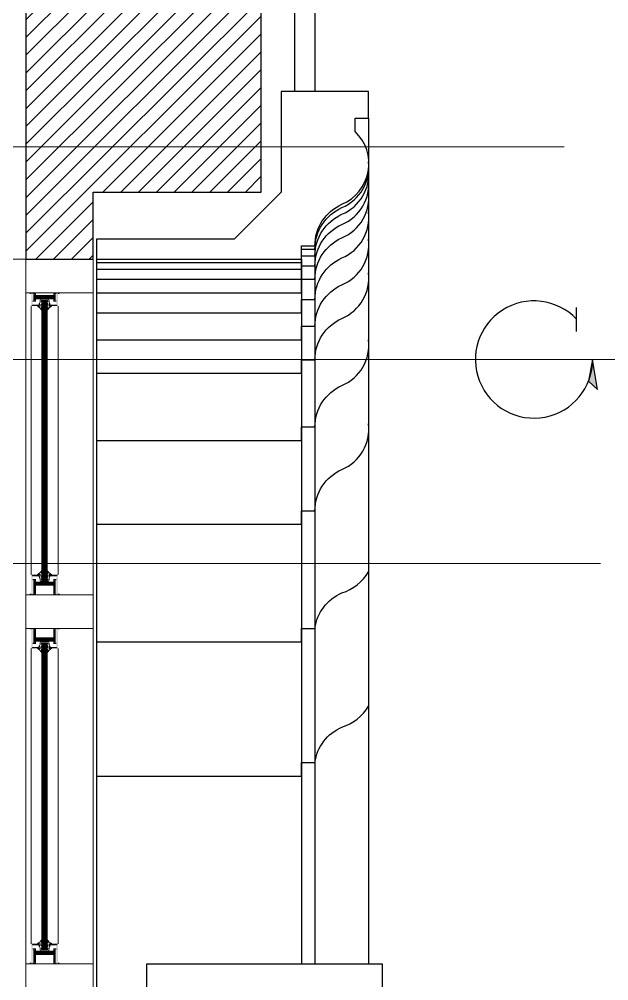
# Model space of a CAD drawing. Header units: millimetres. Extents: x -10942 to 92711, y -16583 to 30009.
# Drawn here: x 66887 to 67764, y 21237 to 22670 of the extents above; entities that cross this region are included whole.
import ezdxf

# ---------------------------------------------------------------- set-up
doc = ezdxf.new("R2010")
doc.units = ezdxf.units.MM
doc.header["$LTSCALE"] = 1000
doc.header["$MEASUREMENT"] = 0
doc.linetypes.add('DASHED', pattern=[0.75, 0.5, -0.25])
doc.linetypes.add('HIDDEN', pattern=[0.375, 0.25, -0.125])
for name, color, linetype, lineweight in [('A-FLOR-SLAB', 7, 'Continuous', 40), ('A-GLAZ', 134, 'Continuous', 18), ('A-RNDR-ALUM', 1, 'Continuous', 9), ('A-RNDR-PLST', 1, 'Continuous', 9), ('A-RNDR-PT36', 253, 'Continuous', 20), ('ID-NOTES', 3, 'Continuous', 0)]:
    doc.layers.add(name, color=color, linetype=linetype, lineweight=lineweight)
for name, color, linetype in [('A-Hidden', 8, 'HIDDEN'), ('Layer1', 1, 'Continuous'), ('Layer3', 3, 'Continuous'), ('Layer7', 8, 'Continuous')]:
    doc.layers.add(name, color=color, linetype=linetype)
doc.styles.add('ZZ-Dim All', font='romans.shx', dxfattribs={"width": 0.8})
doc.dimstyles.new('DIM 0200', dxfattribs={"dimscale": 200, "dimtxt": 1, "dimasz": 0.8, "dimexe": 0.5, "dimexo": 1, "dimgap": 0.4, "dimtad": 1, "dimdec": 0, "dimrnd": 10, "dimdsep": 46, "dimtxsty": 'ZZ-Dim All', "dimblk1": 'ARCHTICK', "dimblk2": 'ARCHTICK', "dimsah": 1, "dimcen": 1, "dimdle": 0.5, "dimclrd": 256, "dimclre": 256, "dimclrt": 256, "dimadec": 0, "dimazin": 2, "dimtfac": 1, "dimtdec": 0, "dimtix": 1, "dimtmove": 2, "dimatfit": 2, "dimfxl": 1, "dimfxlon": 1, "dimtolj": 1, "dimtzin": 0, "dimlwd": -1, "dimlwe": -1, "dimarcsym": 0})

# ---------------------------------------------------------------- blocks, each defined once
blk = doc.blocks.new('GLAZ-5')
at = {"layer": 'A-GLAZ'}
for p, q in [((-26.3, 3388.5, 0), (-26.3, 2968.5, 0)), ((-24.9, 3388.5, 0), (-24.9, 2968.5, 0)), ((-23.6, 3388.5, 0), (-23.6, 2968.5, 0)), ((-22.3, 3388.5, 0), (-22.3, 2968.5, 0)), ((-20.9, 3388.5, 0), (-20.9, 2968.5, 0)), ((-19.6, 3388.5, 0), (-19.6, 2968.5, 0)), ((-18.3, 3388.5, 0), (-18.3, 2968.5, 0)), ((-26.3, 2421.5, 0), (-26.3, 2878.5, 0)), ((-24.9, 2421.5, 0), (-24.9, 2878.5, 0)), ((-23.6, 2421.5, 0), (-23.6, 2878.5, 0)), ((-22.3, 2421.5, 0), (-22.3, 2878.5, 0)), ((-20.9, 2421.5, 0), (-20.9, 2878.5, 0)), ((-19.6, 2421.5, 0), (-19.6, 2878.5, 0)), ((-18.3, 2421.5, 0), (-18.3, 2878.5, 0))]:
    blk.add_line(p, q, dxfattribs=at)
at = {"layer": 'A-RNDR-ALUM'}
for p, q in [((-50, 2950, 0), (-50, 3400, 0)), ((-38.2, 3397.4, 0), (-37.5, 3397.4, 0)), ((-38.2, 3389.4, 0), (-38.2, 3397.4, 0)), ((-38.2, 3397.4, 0), (-37.5, 3397.4, 0)), ((-38.2, 3389.4, 0), (-38.2, 3397.4, 0)), ((-37.5, 3389.4, 0), (-37.5, 3397.4, 0)), ((-37.5, 3389.4, 0), (-37.5, 3397.4, 0)), ((-37.5, 3395.7, 0), (-7.1, 3395.7, 0)), ((-37.5, 3395.7, 0), (-7.1, 3395.7, 0)), ((-36, 3397.4, 0), (-35.3, 3397.4, 0)), ((-36, 3397.4, 0), (-35.3, 3397.4, 0)), ((-6.4, 3397.4, 0), (-7.1, 3397.4, 0)), ((-7.1, 3389.4, 0), (-7.1, 3397.4, 0)), ((-6.4, 3397.4, 0), (-7.1, 3397.4, 0)), ((-7.1, 3389.4, 0), (-7.1, 3397.4, 0)), ((-6.4, 3389.4, 0), (-6.4, 3397.4, 0)), ((-6.4, 3389.4, 0), (-6.4, 3397.4, 0)), ((50, 2950, 0), (50, 3400, 0)), ((-38.2, 3389.4, 0), (-37.5, 3389.4, 0)), ((-38.2, 3389.4, 0), (-37.5, 3389.4, 0)), ((-37.5, 3394.5, 0), (-7.1, 3394.5, 0)), ((-37.5, 3394.5, 0), (-7.1, 3394.5, 0)), ((-37.5, 3393.4, 0), (-7.1, 3393.4, 0)), ((-37.5, 3393.4, 0), (-7.1, 3393.4, 0)), ((-37.5, 3392.2, 0), (-7.1, 3392.2, 0)), ((-37.5, 3392.2, 0), (-7.1, 3392.2, 0)), ((-37.5, 3391, 0), (-7.1, 3391, 0)), ((-37.5, 3391, 0), (-7.1, 3391, 0)), ((-36, 3389.4, 0), (-35.3, 3389.4, 0)), ((-36, 3389.4, 0), (-35.3, 3389.4, 0)), ((-6.4, 3389.4, 0), (-7.1, 3389.4, 0)), ((-6.4, 3389.4, 0), (-7.1, 3389.4, 0)), ((-38.2, 2970.6, 0), (-37.5, 2970.6, 0)), ((-38.2, 2970.6, 0), (-38.2, 2952.6, 0)), ((-38.2, 2970.6, 0), (-37.5, 2970.6, 0)), ((-38.2, 2970.6, 0), (-38.2, 2952.6, 0)), ((-37.5, 2970.6, 0), (-37.5, 2952.6, 0)), ((-37.5, 2970.6, 0), (-37.5, 2952.6, 0)), ((-37.5, 2968.9, 0), (-7.1, 2968.9, 0)), ((-37.5, 2968.9, 0), (-7.1, 2968.9, 0)), ((-37.5, 2967.8, 0), (-7.1, 2967.8, 0)), ((-37.5, 2967.8, 0), (-7.1, 2967.8, 0)), ((-37.5, 2966.6, 0), (-7.1, 2966.6, 0)), ((-37.5, 2966.6, 0), (-7.1, 2966.6, 0)), ((-37.5, 2965.4, 0), (-7.1, 2965.4, 0)), ((-37.5, 2965.4, 0), (-7.1, 2965.4, 0)), ((-36, 2970.6, 0), (-35.3, 2970.6, 0)), ((-36, 2970.6, 0), (-35.3, 2970.6, 0)), ((-6.4, 2970.6, 0), (-7.1, 2970.6, 0)), ((-7.1, 2970.6, 0), (-7.1, 2952.6, 0)), ((-6.4, 2970.6, 0), (-7.1, 2970.6, 0)), ((-7.1, 2970.6, 0), (-7.1, 2952.6, 0)), ((-6.4, 2970.6, 0), (-6.4, 2952.6, 0)), ((-6.4, 2970.6, 0), (-6.4, 2952.6, 0)), ((-38.2, 2952.6, 0), (-37.5, 2952.6, 0)), ((-38.2, 2952.6, 0), (-37.5, 2952.6, 0)), ((-37.5, 2964.3, 0), (-7.1, 2964.3, 0)), ((-37.5, 2964.3, 0), (-7.1, 2964.3, 0)), ((-36, 2952.6, 0), (-35.3, 2952.6, 0)), ((-36, 2952.6, 0), (-35.3, 2952.6, 0)), ((-6.4, 2952.6, 0), (-7.1, 2952.6, 0)), ((-6.4, 2952.6, 0), (-7.1, 2952.6, 0)), ((-50, 2900, 0), (-50, 2400, 0)), ((-38.2, 2897.6, 0), (-37.5, 2897.6, 0)), ((-38.2, 2879.4, 0), (-38.2, 2897.6, 0)), ((-38.2, 2897.6, 0), (-37.5, 2897.6, 0)), ((-38.2, 2879.4, 0), (-38.2, 2897.6, 0)), ((-37.5, 2879.4, 0), (-37.5, 2897.6, 0)), ((-37.5, 2879.4, 0), (-37.5, 2897.6, 0)), ((-36, 2897.6, 0), (-35.3, 2897.6, 0)), ((-36, 2897.6, 0), (-35.3, 2897.6, 0)), ((-6.4, 2897.6, 0), (-7.1, 2897.6, 0)), ((-7.1, 2879.4, 0), (-7.1, 2897.6, 0)), ((-6.4, 2897.6, 0), (-7.1, 2897.6, 0)), ((-7.1, 2879.4, 0), (-7.1, 2897.6, 0)), ((-6.4, 2879.4, 0), (-6.4, 2897.6, 0)), ((-6.4, 2879.4, 0), (-6.4, 2897.6, 0)), ((50, 2900, 0), (50, 2400, 0)), ((-38.2, 2879.4, 0), (-37.5, 2879.4, 0)), ((-38.2, 2879.4, 0), (-37.5, 2879.4, 0)), ((-37.5, 2885.7, 0), (-7.1, 2885.7, 0)), ((-37.5, 2885.7, 0), (-7.1, 2885.7, 0)), ((-37.5, 2884.6, 0), (-7.1, 2884.6, 0)), ((-37.5, 2884.6, 0), (-7.1, 2884.6, 0)), ((-37.5, 2883.4, 0), (-7.1, 2883.4, 0)), ((-37.5, 2883.4, 0), (-7.1, 2883.4, 0)), ((-37.5, 2882.2, 0), (-7.1, 2882.2, 0)), ((-37.5, 2882.2, 0), (-7.1, 2882.2, 0)), ((-37.5, 2881.1, 0), (-7.1, 2881.1, 0)), ((-37.5, 2881.1, 0), (-7.1, 2881.1, 0)), ((-36, 2879.4, 0), (-35.3, 2879.4, 0)), ((-36, 2879.4, 0), (-35.3, 2879.4, 0)), ((-6.4, 2879.4, 0), (-7.1, 2879.4, 0)), ((-6.4, 2879.4, 0), (-7.1, 2879.4, 0)), ((-38.2, 2420.6, 0), (-37.5, 2420.6, 0)), ((-38.2, 2420.6, 0), (-38.2, 2402.6, 0)), ((-38.2, 2420.6, 0), (-37.5, 2420.6, 0)), ((-38.2, 2420.6, 0), (-38.2, 2402.6, 0)), ((-37.5, 2420.6, 0), (-37.5, 2402.6, 0)), ((-37.5, 2420.6, 0), (-37.5, 2402.6, 0)), ((-37.5, 2418.9, 0), (-7.1, 2418.9, 0)), ((-37.5, 2418.9, 0), (-7.1, 2418.9, 0)), ((-37.5, 2417.8, 0), (-7.1, 2417.8, 0)), ((-37.5, 2417.8, 0), (-7.1, 2417.8, 0)), ((-37.5, 2416.6, 0), (-7.1, 2416.6, 0)), ((-37.5, 2416.6, 0), (-7.1, 2416.6, 0)), ((-37.5, 2415.4, 0), (-7.1, 2415.4, 0)), ((-37.5, 2415.4, 0), (-7.1, 2415.4, 0)), ((-37.5, 2414.3, 0), (-7.1, 2414.3, 0)), ((-37.5, 2414.3, 0), (-7.1, 2414.3, 0)), ((-36, 2420.6, 0), (-35.3, 2420.6, 0)), ((-36, 2420.6, 0), (-35.3, 2420.6, 0)), ((-6.4, 2420.6, 0), (-7.1, 2420.6, 0)), ((-7.1, 2420.6, 0), (-7.1, 2402.6, 0)), ((-6.4, 2420.6, 0), (-7.1, 2420.6, 0)), ((-7.1, 2420.6, 0), (-7.1, 2402.6, 0)), ((-6.4, 2420.6, 0), (-6.4, 2402.6, 0)), ((-6.4, 2420.6, 0), (-6.4, 2402.6, 0)), ((-38.2, 2402.6, 0), (-37.5, 2402.6, 0)), ((-38.2, 2402.6, 0), (-37.5, 2402.6, 0)), ((-36, 2402.6, 0), (-35.3, 2402.6, 0)), ((-36, 2402.6, 0), (-35.3, 2402.6, 0)), ((-6.4, 2402.6, 0), (-7.1, 2402.6, 0)), ((-6.4, 2402.6, 0), (-7.1, 2402.6, 0))]:
    blk.add_line(p, q, dxfattribs=at)
for points in [[(-50, 3400), (50, 3400), (50, 3450), (-50, 3450)], [(-50, 2950), (50, 2950), (50, 2900), (-50, 2900)], [(-50, 2350), (50, 2350), (50, 2400), (-50, 2400)]]:
    blk.add_lwpolyline(points, close=True, dxfattribs=at)
at = {"layer": 'A-RNDR-ALUM', "const_width": 0.928, "elevation": 0}
for points in [[(-43.7, 3398.6, -0.414214), (-44.2, 3399.1)], [(-43.7, 3398.6, -0.414214), (-44.2, 3399.1)], [(-0.7, 3398.6, 0.414214), (-0.2, 3399.1)], [(-0.7, 3398.6, 0.414214), (-0.2, 3399.1)], [(-43.7, 2951.4, 0.414214), (-44.2, 2950.9)], [(-43.7, 2951.4, 0.414214), (-44.2, 2950.9)], [(-0.7, 2951.4, -0.414214), (-0.2, 2950.9)], [(-0.7, 2951.4, -0.414214), (-0.2, 2950.9)], [(-43.7, 2898.9, -0.414214), (-44.2, 2899.3)], [(-43.7, 2898.9, -0.414214), (-44.2, 2899.3)], [(-0.7, 2898.8, 0.414214), (-0.2, 2899.3)], [(-0.7, 2898.8, 0.414214), (-0.2, 2899.3)], [(-43.7, 2401.4, 0.414214), (-44.2, 2400.9)], [(-43.7, 2401.4, 0.414214), (-44.2, 2400.9)], [(-0.7, 2401.4, -0.414214), (-0.2, 2401)], [(-0.7, 2401.4, -0.414214), (-0.2, 2401)]]:
    blk.add_lwpolyline(points, format="xyb", dxfattribs=at)
at = {"layer": 'A-RNDR-ALUM', "elevation": 0}
for points in [[(-14, 3382.4), (-15.6, 3382.4), (-15.6, 3379.5, -0.015553), (-14.8, 3380), (-11.6, 3380, 0.104304), (-18.3, 3373.9), (-18.3, 3376.5, -0.016036), (-17.6, 3377.2), (-17.6, 3378.5), (-18.3, 3379.1), (-18.3, 3382), (-17.6, 3381.3), (-17.6, 3383.7), (-18.3, 3384.3), (-18.3, 3387.2), (-17.6, 3386.5), (-17.6, 3387.8, 0.414214), (-18.3, 3388.5), (-26.3, 3388.5, 0.414214), (-26.9, 3387.8), (-26.9, 3386.5), (-26.3, 3387.2), (-26.3, 3384.3), (-26.9, 3383.7), (-26.9, 3381.3), (-26.3, 3382), (-26.3, 3379.1), (-26.9, 3378.5), (-26.9, 3377.2, -0.016036), (-26.3, 3376.5), (-26.3, 3373.9, 0.104304), (-33, 3380), (-29.8, 3380, -0.015553), (-28.9, 3379.5), (-28.9, 3382.4), (-30.6, 3382.4, 0.021646), (-28.9, 3385.9), (-28.9, 3387.8, -0.414214), (-26.3, 3390.5), (-18.3, 3390.5, -0.414214), (-15.6, 3387.8), (-15.6, 3385.9, 0.021646)], [(-14, 2977.6), (-15.6, 2977.6), (-15.6, 2980.5, 0.015553), (-14.8, 2980), (-11.6, 2980, -0.104304), (-18.3, 2986.1), (-18.3, 2983.5, 0.016036), (-17.6, 2982.8), (-17.6, 2981.5), (-18.3, 2980.9), (-18.3, 2978), (-17.6, 2978.7), (-17.6, 2976.3), (-18.3, 2975.7), (-18.3, 2972.8), (-17.6, 2973.5), (-17.6, 2972.2, -0.414214), (-18.3, 2971.5), (-26.3, 2971.5, -0.414214), (-26.9, 2972.2), (-26.9, 2973.5), (-26.3, 2972.8), (-26.3, 2975.7), (-26.9, 2976.3), (-26.9, 2978.7), (-26.3, 2978), (-26.3, 2980.9), (-26.9, 2981.5), (-26.9, 2982.8, 0.016036), (-26.3, 2983.5), (-26.3, 2986.1, -0.104304), (-33, 2980), (-29.8, 2980, 0.015553), (-28.9, 2980.5), (-28.9, 2977.6), (-30.6, 2977.6, -0.021646), (-28.9, 2974.1), (-28.9, 2972.2, 0.414214), (-26.3, 2969.5), (-18.3, 2969.5, 0.414214), (-15.6, 2972.2), (-15.6, 2974.1, -0.021646)], [(-14, 2872.4), (-15.6, 2872.4), (-15.6, 2869.5, -0.015553), (-14.8, 2870), (-11.6, 2870, 0.104304), (-18.3, 2863.9), (-18.3, 2866.5, -0.016036), (-17.6, 2867.2), (-17.6, 2868.5), (-18.3, 2869.1), (-18.3, 2872), (-17.6, 2871.3), (-17.6, 2873.7), (-18.3, 2874.3), (-18.3, 2877.2), (-17.6, 2876.5), (-17.6, 2877.8, 0.414214), (-18.3, 2878.5), (-26.3, 2878.5, 0.414214), (-26.9, 2877.8), (-26.9, 2876.5), (-26.3, 2877.2), (-26.3, 2874.3), (-26.9, 2873.7), (-26.9, 2871.3), (-26.3, 2872), (-26.3, 2869.1), (-26.9, 2868.5), (-26.9, 2867.2, -0.016036), (-26.3, 2866.5), (-26.3, 2863.9, 0.104304), (-33, 2870), (-29.8, 2870, -0.015553), (-28.9, 2869.5), (-28.9, 2872.4), (-30.6, 2872.4, 0.021646), (-28.9, 2875.9), (-28.9, 2877.8, -0.414214), (-26.3, 2880.5), (-18.3, 2880.5, -0.414214), (-15.6, 2877.8), (-15.6, 2875.9, 0.021646)], [(-14, 2427.6), (-15.6, 2427.6), (-15.6, 2430.5, 0.015553), (-14.8, 2430), (-11.6, 2430, -0.104304), (-18.3, 2436.1), (-18.3, 2433.5, 0.016036), (-17.6, 2432.8), (-17.6, 2431.5), (-18.3, 2430.9), (-18.3, 2428), (-17.6, 2428.7), (-17.6, 2426.3), (-18.3, 2425.7), (-18.3, 2422.8), (-17.6, 2423.5), (-17.6, 2422.2, -0.414214), (-18.3, 2421.5), (-26.3, 2421.5, -0.414214), (-26.9, 2422.2), (-26.9, 2423.5), (-26.3, 2422.8), (-26.3, 2425.7), (-26.9, 2426.3), (-26.9, 2428.7), (-26.3, 2428), (-26.3, 2430.9), (-26.9, 2431.5), (-26.9, 2432.8, 0.016036), (-26.3, 2433.5), (-26.3, 2436.1, -0.104304), (-33, 2430), (-29.8, 2430, 0.015553), (-28.9, 2430.5), (-28.9, 2427.6), (-30.6, 2427.6, -0.021646), (-28.9, 2424.1), (-28.9, 2422.2, 0.414214), (-26.3, 2419.5), (-18.3, 2419.5, 0.414214), (-15.6, 2422.2), (-15.6, 2424.1, -0.021646)]]:
    blk.add_lwpolyline(points, format="xyb", close=True, dxfattribs=at)
at = {"layer": 'A-RNDR-ALUM'}
for points in [[(-44.6, 3400, 0), (-44.6, 3399.1, 0), (-42.2, 3400, 0), (-43.7, 3399.1, 0)], [(-44.6, 3400, 0), (-44.6, 3399.1, 0), (-42.2, 3400, 0), (-43.7, 3399.1, 0)], [(-42.2, 3400, 0), (-43.7, 3399.1, 0), (-42.2, 3398.2, 0), (-43.7, 3398.2, 0)], [(-42.2, 3400, 0), (-43.7, 3399.1, 0), (-42.2, 3398.2, 0), (-43.7, 3398.2, 0)], [(-36.9, 3398.2, 0), (-35, 3400, 0), (-39.8, 3398.2, 0), (-39.8, 3400, 0)], [(-36.9, 3398.2, 0), (-35, 3400, 0), (-39.8, 3398.2, 0), (-39.8, 3400, 0)], [(-36.9, 3396, 0), (-35, 3396, 0), (-36.9, 3398.2, 0), (-35, 3400, 0)], [(-36.9, 3396, 0), (-35, 3396, 0), (-36.9, 3398.2, 0), (-35, 3400, 0)], [(-7.5, 3398.2, 0), (-9.4, 3400, 0), (-4.6, 3398.2, 0), (-4.6, 3400, 0)], [(-7.5, 3396, 0), (-9.4, 3396, 0), (-7.5, 3398.2, 0), (-9.4, 3400, 0)], [(-7.5, 3396, 0), (-9.4, 3396, 0), (-7.5, 3398.2, 0), (-9.4, 3400, 0)], [(-7.5, 3398.2, 0), (-9.4, 3400, 0), (-4.6, 3398.2, 0), (-4.6, 3400, 0)], [(-2.2, 3400, 0), (-0.7, 3399.1, 0), (-2.2, 3398.2, 0), (-0.7, 3398.2, 0)], [(0.2, 3400, 0), (0.2, 3399.1, 0), (-2.2, 3400, 0), (-0.7, 3399.1, 0)], [(-2.2, 3400, 0), (-0.7, 3399.1, 0), (-2.2, 3398.2, 0), (-0.7, 3398.2, 0)], [(0.2, 3400, 0), (0.2, 3399.1, 0), (-2.2, 3400, 0), (-0.7, 3399.1, 0)], [(-40.6, 3382.4, 0), (-40.6, 3381.2, 0), (-29.9, 3382.4, 0), (-29.9, 3381.2, 0)], [(-40.6, 3382.4, 0), (-40.6, 3381.2, 0), (-29.9, 3382.4, 0), (-29.9, 3381.2, 0)], [(-40.6, 3381.2, 0), (-40.6, 3380, 0), (-29.9, 3381.2, 0), (-29.9, 3380, 0)], [(-40.6, 3381.2, 0), (-40.6, 3380, 0), (-29.9, 3381.2, 0), (-29.9, 3380, 0)], [(-39.8, 3386.7, 0), (-39.8, 3388.5, 0), (-35, 3386.7, 0), (-36.9, 3388.5, 0)], [(-39.8, 3386.7, 0), (-39.8, 3388.5, 0), (-35, 3386.7, 0), (-36.9, 3388.5, 0)], [(-36.9, 3390.7, 0), (-35, 3390.7, 0), (-36.9, 3388.5, 0), (-35, 3386.7, 0)], [(-36.9, 3390.7, 0), (-35, 3390.7, 0), (-36.9, 3388.5, 0), (-35, 3386.7, 0)], [(-4.3, 3382.4, 0), (-4.3, 3381.2, 0), (-15.1, 3382.4, 0), (-15.1, 3381.2, 0)], [(-4.3, 3382.4, 0), (-4.3, 3381.2, 0), (-15.1, 3382.4, 0), (-15.1, 3381.2, 0)], [(-4.3, 3381.2, 0), (-4.3, 3380, 0), (-15.1, 3381.2, 0), (-15.1, 3380, 0)], [(-4.3, 3381.2, 0), (-4.3, 3380, 0), (-15.1, 3381.2, 0), (-15.1, 3380, 0)], [(-7.5, 3390.7, 0), (-9.4, 3390.7, 0), (-7.5, 3388.5, 0), (-9.4, 3386.7, 0)], [(-7.5, 3390.7, 0), (-9.4, 3390.7, 0), (-7.5, 3388.5, 0), (-9.4, 3386.7, 0)], [(-4.6, 3386.7, 0), (-4.6, 3388.5, 0), (-9.4, 3386.7, 0), (-7.5, 3388.5, 0)], [(-4.6, 3386.7, 0), (-4.6, 3388.5, 0), (-9.4, 3386.7, 0), (-7.5, 3388.5, 0)], [(-40.6, 2978.8, 0), (-40.6, 2980, 0), (-29.9, 2978.8, 0), (-29.9, 2980, 0)], [(-40.6, 2978.8, 0), (-40.6, 2980, 0), (-29.9, 2978.8, 0), (-29.9, 2980, 0)], [(-4.3, 2978.8, 0), (-4.3, 2980, 0), (-15.1, 2978.8, 0), (-15.1, 2980, 0)], [(-4.3, 2978.8, 0), (-4.3, 2980, 0), (-15.1, 2978.8, 0), (-15.1, 2980, 0)], [(-40.6, 2977.6, 0), (-40.6, 2978.8, 0), (-29.9, 2977.6, 0), (-29.9, 2978.8, 0)], [(-40.6, 2977.6, 0), (-40.6, 2978.8, 0), (-29.9, 2977.6, 0), (-29.9, 2978.8, 0)], [(-39.8, 2973.3, 0), (-39.8, 2971.4, 0), (-35, 2973.3, 0), (-36.9, 2971.4, 0)], [(-39.8, 2973.3, 0), (-39.8, 2971.4, 0), (-35, 2973.3, 0), (-36.9, 2971.4, 0)], [(-36.9, 2969.3, 0), (-35, 2969.3, 0), (-36.9, 2971.4, 0), (-35, 2973.3, 0)], [(-36.9, 2969.3, 0), (-35, 2969.3, 0), (-36.9, 2971.4, 0), (-35, 2973.3, 0)], [(-4.3, 2977.6, 0), (-4.3, 2978.8, 0), (-15.1, 2977.6, 0), (-15.1, 2978.8, 0)], [(-4.3, 2977.6, 0), (-4.3, 2978.8, 0), (-15.1, 2977.6, 0), (-15.1, 2978.8, 0)], [(-4.6, 2973.3, 0), (-4.6, 2971.4, 0), (-9.4, 2973.3, 0), (-7.5, 2971.4, 0)], [(-7.5, 2969.3, 0), (-9.4, 2969.3, 0), (-7.5, 2971.4, 0), (-9.4, 2973.3, 0)], [(-4.6, 2973.3, 0), (-4.6, 2971.4, 0), (-9.4, 2973.3, 0), (-7.5, 2971.4, 0)], [(-7.5, 2969.3, 0), (-9.4, 2969.3, 0), (-7.5, 2971.4, 0), (-9.4, 2973.3, 0)], [(-44.6, 2950, 0), (-44.6, 2950.9, 0), (-42.2, 2950, 0), (-43.7, 2950.9, 0)], [(-44.6, 2950, 0), (-44.6, 2950.9, 0), (-42.2, 2950, 0), (-43.7, 2950.9, 0)], [(-42.2, 2950, 0), (-43.7, 2950.9, 0), (-42.2, 2951.8, 0), (-43.7, 2951.8, 0)], [(-42.2, 2950, 0), (-43.7, 2950.9, 0), (-42.2, 2951.8, 0), (-43.7, 2951.8, 0)], [(-36.9, 2951.8, 0), (-35, 2950, 0), (-39.8, 2951.8, 0), (-39.8, 2950, 0)], [(-36.9, 2951.8, 0), (-35, 2950, 0), (-39.8, 2951.8, 0), (-39.8, 2950, 0)], [(-36.9, 2964, 0), (-35, 2964, 0), (-36.9, 2951.8, 0), (-35, 2950, 0)], [(-36.9, 2964, 0), (-35, 2964, 0), (-36.9, 2951.8, 0), (-35, 2950, 0)], [(-7.5, 2964, 0), (-9.4, 2964, 0), (-7.5, 2951.8, 0), (-9.4, 2950, 0)], [(-7.5, 2964, 0), (-9.4, 2964, 0), (-7.5, 2951.8, 0), (-9.4, 2950, 0)], [(-7.5, 2951.8, 0), (-9.4, 2950, 0), (-4.6, 2951.8, 0), (-4.6, 2950, 0)], [(-7.5, 2951.8, 0), (-9.4, 2950, 0), (-4.6, 2951.8, 0), (-4.6, 2950, 0)], [(-2.2, 2950, 0), (-0.7, 2950.9, 0), (-2.2, 2951.8, 0), (-0.7, 2951.8, 0)], [(-2.2, 2950, 0), (-0.7, 2950.9, 0), (-2.2, 2951.8, 0), (-0.7, 2951.8, 0)], [(0.2, 2950, 0), (0.2, 2950.9, 0), (-2.2, 2950, 0), (-0.7, 2950.9, 0)], [(0.2, 2950, 0), (0.2, 2950.9, 0), (-2.2, 2950, 0), (-0.7, 2950.9, 0)], [(-44.6, 2900.3, 0), (-44.6, 2899.3, 0), (-42.2, 2900.3, 0), (-43.7, 2899.3, 0)], [(-44.6, 2900.3, 0), (-44.6, 2899.3, 0), (-42.2, 2900.3, 0), (-43.7, 2899.3, 0)], [(-42.2, 2900.3, 0), (-43.7, 2899.3, 0), (-42.2, 2898.4, 0), (-43.7, 2898.4, 0)], [(-42.2, 2900.3, 0), (-43.7, 2899.3, 0), (-42.2, 2898.4, 0), (-43.7, 2898.4, 0)], [(-36.9, 2898.4, 0), (-35, 2900.3, 0), (-39.8, 2898.4, 0), (-39.8, 2900.3, 0)], [(-36.9, 2898.4, 0), (-35, 2900.3, 0), (-39.8, 2898.4, 0), (-39.8, 2900.3, 0)], [(-36.9, 2886, 0), (-35, 2886, 0), (-36.9, 2898.4, 0), (-35, 2900.3, 0)], [(-36.9, 2886, 0), (-35, 2886, 0), (-36.9, 2898.4, 0), (-35, 2900.3, 0)], [(-7.5, 2898.4, 0), (-9.4, 2900.3, 0), (-4.6, 2898.4, 0), (-4.6, 2900.3, 0)], [(-7.5, 2886, 0), (-9.4, 2886, 0), (-7.5, 2898.4, 0), (-9.4, 2900.3, 0)], [(-7.5, 2886, 0), (-9.4, 2886, 0), (-7.5, 2898.4, 0), (-9.4, 2900.3, 0)], [(-7.5, 2898.4, 0), (-9.4, 2900.3, 0), (-4.6, 2898.4, 0), (-4.6, 2900.3, 0)], [(-2.2, 2900.3, 0), (-0.7, 2899.3, 0), (-2.2, 2898.4, 0), (-0.7, 2898.4, 0)], [(0.2, 2900.3, 0), (0.2, 2899.3, 0), (-2.2, 2900.3, 0), (-0.7, 2899.3, 0)], [(-2.2, 2900.3, 0), (-0.7, 2899.3, 0), (-2.2, 2898.4, 0), (-0.7, 2898.4, 0)], [(0.2, 2900.3, 0), (0.2, 2899.3, 0), (-2.2, 2900.3, 0), (-0.7, 2899.3, 0)], [(-36.9, 2880.7, 0), (-35, 2880.7, 0), (-36.9, 2878.6, 0), (-35, 2876.7, 0)], [(-36.9, 2880.7, 0), (-35, 2880.7, 0), (-36.9, 2878.6, 0), (-35, 2876.7, 0)], [(-7.5, 2880.7, 0), (-9.4, 2880.7, 0), (-7.5, 2878.6, 0), (-9.4, 2876.7, 0)], [(-7.5, 2880.7, 0), (-9.4, 2880.7, 0), (-7.5, 2878.6, 0), (-9.4, 2876.7, 0)], [(-40.6, 2872.4, 0), (-40.6, 2871.2, 0), (-29.9, 2872.4, 0), (-29.9, 2871.2, 0)], [(-40.6, 2872.4, 0), (-40.6, 2871.2, 0), (-29.9, 2872.4, 0), (-29.9, 2871.2, 0)], [(-40.6, 2871.2, 0), (-40.6, 2870, 0), (-29.9, 2871.2, 0), (-29.9, 2870, 0)], [(-40.6, 2871.2, 0), (-40.6, 2870, 0), (-29.9, 2871.2, 0), (-29.9, 2870, 0)], [(-39.8, 2876.7, 0), (-39.8, 2878.6, 0), (-35, 2876.7, 0), (-36.9, 2878.6, 0)], [(-39.8, 2876.7, 0), (-39.8, 2878.6, 0), (-35, 2876.7, 0), (-36.9, 2878.6, 0)], [(-4.3, 2872.4, 0), (-4.3, 2871.2, 0), (-15.1, 2872.4, 0), (-15.1, 2871.2, 0)], [(-4.3, 2872.4, 0), (-4.3, 2871.2, 0), (-15.1, 2872.4, 0), (-15.1, 2871.2, 0)], [(-4.3, 2871.2, 0), (-4.3, 2870, 0), (-15.1, 2871.2, 0), (-15.1, 2870, 0)], [(-4.3, 2871.2, 0), (-4.3, 2870, 0), (-15.1, 2871.2, 0), (-15.1, 2870, 0)], [(-4.6, 2876.7, 0), (-4.6, 2878.6, 0), (-9.4, 2876.7, 0), (-7.5, 2878.6, 0)], [(-4.6, 2876.7, 0), (-4.6, 2878.6, 0), (-9.4, 2876.7, 0), (-7.5, 2878.6, 0)], [(-40.6, 2428.8, 0), (-40.6, 2430, 0), (-29.9, 2428.8, 0), (-29.9, 2430, 0)], [(-40.6, 2428.8, 0), (-40.6, 2430, 0), (-29.9, 2428.8, 0), (-29.9, 2430, 0)], [(-40.6, 2427.6, 0), (-40.6, 2428.8, 0), (-29.9, 2427.6, 0), (-29.9, 2428.8, 0)], [(-40.6, 2427.6, 0), (-40.6, 2428.8, 0), (-29.9, 2427.6, 0), (-29.9, 2428.8, 0)], [(-39.8, 2423.3, 0), (-39.8, 2421.4, 0), (-35, 2423.3, 0), (-36.9, 2421.4, 0)], [(-39.8, 2423.3, 0), (-39.8, 2421.4, 0), (-35, 2423.3, 0), (-36.9, 2421.4, 0)], [(-36.9, 2419.3, 0), (-35, 2419.3, 0), (-36.9, 2421.4, 0), (-35, 2423.3, 0)], [(-36.9, 2419.3, 0), (-35, 2419.3, 0), (-36.9, 2421.4, 0), (-35, 2423.3, 0)], [(-4.3, 2428.8, 0), (-4.3, 2430, 0), (-15.1, 2428.8, 0), (-15.1, 2430, 0)], [(-4.3, 2428.8, 0), (-4.3, 2430, 0), (-15.1, 2428.8, 0), (-15.1, 2430, 0)], [(-4.3, 2427.6, 0), (-4.3, 2428.8, 0), (-15.1, 2427.6, 0), (-15.1, 2428.8, 0)], [(-4.3, 2427.6, 0), (-4.3, 2428.8, 0), (-15.1, 2427.6, 0), (-15.1, 2428.8, 0)], [(-4.6, 2423.3, 0), (-4.6, 2421.4, 0), (-9.4, 2423.3, 0), (-7.5, 2421.4, 0)], [(-7.5, 2419.3, 0), (-9.4, 2419.3, 0), (-7.5, 2421.4, 0), (-9.4, 2423.3, 0)], [(-4.6, 2423.3, 0), (-4.6, 2421.4, 0), (-9.4, 2423.3, 0), (-7.5, 2421.4, 0)], [(-7.5, 2419.3, 0), (-9.4, 2419.3, 0), (-7.5, 2421.4, 0), (-9.4, 2423.3, 0)], [(-36.9, 2414, 0), (-35, 2414, 0), (-36.9, 2401.9, 0), (-35, 2400, 0)], [(-36.9, 2414, 0), (-35, 2414, 0), (-36.9, 2401.9, 0), (-35, 2400, 0)], [(-7.5, 2414, 0), (-9.4, 2414, 0), (-7.5, 2401.9, 0), (-9.4, 2400, 0)], [(-7.5, 2414, 0), (-9.4, 2414, 0), (-7.5, 2401.9, 0), (-9.4, 2400, 0)], [(-44.6, 2400, 0), (-44.6, 2400.9, 0), (-42.2, 2400, 0), (-43.7, 2400.9, 0)], [(-44.6, 2400, 0), (-44.6, 2400.9, 0), (-42.2, 2400, 0), (-43.7, 2400.9, 0)], [(-42.2, 2400, 0), (-43.7, 2400.9, 0), (-42.2, 2401.9, 0), (-43.7, 2401.9, 0)], [(-42.2, 2400, 0), (-43.7, 2400.9, 0), (-42.2, 2401.9, 0), (-43.7, 2401.9, 0)], [(-36.9, 2401.9, 0), (-35, 2400, 0), (-39.8, 2401.9, 0), (-39.8, 2400, 0)], [(-36.9, 2401.9, 0), (-35, 2400, 0), (-39.8, 2401.9, 0), (-39.8, 2400, 0)], [(-7.5, 2401.9, 0), (-9.4, 2400, 0), (-4.6, 2401.9, 0), (-4.6, 2400, 0)], [(-7.5, 2401.9, 0), (-9.4, 2400, 0), (-4.6, 2401.9, 0), (-4.6, 2400, 0)], [(-2.2, 2400, 0), (-0.7, 2400.9, 0), (-2.2, 2401.9, 0), (-0.7, 2401.9, 0)], [(-2.2, 2400, 0), (-0.7, 2400.9, 0), (-2.2, 2401.9, 0), (-0.7, 2401.9, 0)], [(0.2, 2400, 0), (0.2, 2400.9, 0), (-2.2, 2400, 0), (-0.7, 2400.9, 0)], [(0.2, 2400, 0), (0.2, 2400.9, 0), (-2.2, 2400, 0), (-0.7, 2400.9, 0)]]:
    blk.add_solid(points, dxfattribs=at)
for points in [[(-42.2, 3380, 0), (-39.8, 3382.4, 0), (-42.2, 3400, 0), (-39.8, 3400, 0)], [(-42.2, 3380, 0), (-39.8, 3382.4, 0), (-42.2, 3400, 0), (-39.8, 3400, 0)], [(-4.6, 3382.4, 0), (-2.2, 3380, 0), (-4.6, 3400, 0), (-2.2, 3400, 0)], [(-4.6, 3382.4, 0), (-2.2, 3380, 0), (-4.6, 3400, 0), (-2.2, 3400, 0)], [(-42.2, 3380, 0), (-39.8, 3382.4, 0), (-40.1, 3380, 0), (-40.1, 3382.4, 0)], [(-42.2, 3380, 0), (-39.8, 3382.4, 0), (-40.1, 3380, 0), (-40.1, 3382.4, 0)], [(-2.2, 3380, 0), (-4.6, 3382.4, 0), (-4.3, 3380, 0), (-4.3, 3382.4, 0)], [(-2.2, 3380, 0), (-4.6, 3382.4, 0), (-4.3, 3380, 0), (-4.3, 3382.4, 0)], [(-42.2, 2980, 0), (-39.8, 2977.6, 0), (-42.2, 2950, 0), (-39.8, 2950, 0)], [(-42.2, 2980, 0), (-39.8, 2977.6, 0), (-40.1, 2980, 0), (-40.1, 2977.6, 0)], [(-42.2, 2980, 0), (-39.8, 2977.6, 0), (-42.2, 2950, 0), (-39.8, 2950, 0)], [(-42.2, 2980, 0), (-39.8, 2977.6, 0), (-40.1, 2980, 0), (-40.1, 2977.6, 0)], [(-4.6, 2977.6, 0), (-2.2, 2980, 0), (-4.6, 2950, 0), (-2.2, 2950, 0)], [(-2.2, 2980, 0), (-4.6, 2977.6, 0), (-4.3, 2980, 0), (-4.3, 2977.6, 0)], [(-4.6, 2977.6, 0), (-2.2, 2980, 0), (-4.6, 2950, 0), (-2.2, 2950, 0)], [(-2.2, 2980, 0), (-4.6, 2977.6, 0), (-4.3, 2980, 0), (-4.3, 2977.6, 0)], [(-42.2, 2870, 0), (-39.8, 2872.4, 0), (-42.2, 2900.3, 0), (-39.8, 2900.3, 0)], [(-42.2, 2870, 0), (-39.8, 2872.4, 0), (-42.2, 2900.3, 0), (-39.8, 2900.3, 0)], [(-4.6, 2872.4, 0), (-2.2, 2870, 0), (-4.6, 2900.3, 0), (-2.2, 2900.3, 0)], [(-4.6, 2872.4, 0), (-2.2, 2870, 0), (-4.6, 2900.3, 0), (-2.2, 2900.3, 0)], [(-42.2, 2870, 0), (-39.8, 2872.4, 0), (-40.1, 2870, 0), (-40.1, 2872.4, 0)], [(-42.2, 2870, 0), (-39.8, 2872.4, 0), (-40.1, 2870, 0), (-40.1, 2872.4, 0)], [(-2.2, 2870, 0), (-4.6, 2872.4, 0), (-4.3, 2870, 0), (-4.3, 2872.4, 0)], [(-2.2, 2870, 0), (-4.6, 2872.4, 0), (-4.3, 2870, 0), (-4.3, 2872.4, 0)], [(-42.2, 2430, 0), (-39.8, 2427.6, 0), (-42.2, 2400, 0), (-39.8, 2400, 0)], [(-42.2, 2430, 0), (-39.8, 2427.6, 0), (-40.1, 2430, 0), (-40.1, 2427.6, 0)], [(-42.2, 2430, 0), (-39.8, 2427.6, 0), (-42.2, 2400, 0), (-39.8, 2400, 0)], [(-42.2, 2430, 0), (-39.8, 2427.6, 0), (-40.1, 2430, 0), (-40.1, 2427.6, 0)], [(-4.6, 2427.6, 0), (-2.2, 2430, 0), (-4.6, 2400, 0), (-2.2, 2400, 0)], [(-2.2, 2430, 0), (-4.6, 2427.6, 0), (-4.3, 2430, 0), (-4.3, 2427.6, 0)], [(-4.6, 2427.6, 0), (-2.2, 2430, 0), (-4.6, 2400, 0), (-2.2, 2400, 0)], [(-2.2, 2430, 0), (-4.6, 2427.6, 0), (-4.3, 2430, 0), (-4.3, 2427.6, 0)]]:
    blk.add_trace(points, dxfattribs=at)
at = {"layer": 'A-RNDR-PT36'}
for p, q in [((-42.2, 3380, 0), (-42.2, 2980, 0)), ((-2.2, 2980, 0), (-2.2, 3380, 0)), ((-42.2, 2430, 0), (-42.2, 2870, 0)), ((-2.2, 2870, 0), (-2.2, 2430, 0))]:
    blk.add_line(p, q, dxfattribs=at)
blk = doc.blocks.new('arrow01')
at = {"layer": 'Layer1'}
blk.add_hatch(color=256, dxfattribs=at).paths.add_polyline_path([(7, -44.7), (0, 0), (-6.2, -32.4)])
at = {"layer": 'Layer1', "elevation": 375.8}
blk.add_lwpolyline([(7, -44.7), (0, 0), (-6.2, -32.4)], close=True, dxfattribs=at)
at = {"layer": 'Layer7'}
blk.add_line((-24, 41.5), (-24, 77.7), dxfattribs=at)
blk.add_arc((-87.3, 0), 87.3, 43.49, 0, dxfattribs=at)
blk = doc.blocks.new('_ARCHTICK')
at = {"color": 0, "linetype": 'ByBlock', "const_width": 0.15}
blk.add_lwpolyline([(-0.5, -0.5), (0.5, 0.5)], dxfattribs=at)

msp = doc.modelspace()

# ---------------------------------------------------------------- hatches: boundary and pattern name
at = {"layer": 'Layer7'}
h = msp.add_hatch(dxfattribs=at)
h.set_pattern_fill('ANSI31,_O', color=8, scale=150, angle=270)
h.set_pattern_definition([(225, (-60063.07, -98907.952), (-13.2582521, 13.2582521), [])])
h.paths.add_polyline_path([(67246.6, 23012.1), (66896.6, 23012.1), (66896.6, 22312.1), (66996.6, 22312.1), (66996.6, 22412.1), (67246.6, 22412.1)])

# ---------------------------------------------------------------- linework, layer by layer
at = {"layer": 'A-Hidden', "linetype": 'DASHED', "lineweight": 0, "ltscale": 10}
msp.add_line((69234.9, 22162.6, 0), (59975, 22162.6, 0), dxfattribs=at)
at = {"layer": 'A-RNDR-PLST', "color": 1, "ltscale": 0.03}
msp.add_line((66896.6, 22312.1, 0), (66876.6, 22312.1, 0), dxfattribs=at)
at = {"layer": 'Layer1'}
for p, q in [((67406.6, 22522.1, 0), (67406.6, 21262.1, 0)), ((67326.6, 22332.1, 0), (67326.6, 21262.1, 0)), ((67001.6, 22312.1, 0), (67001.6, 18862.1, 0)), ((67306.6, 22312.1, 0), (67306.6, 21262.1, 0))]:
    msp.add_line(p, q, dxfattribs=at)
at = {"layer": 'Layer1', "elevation": 0}
msp.add_lwpolyline([(67326.6, 22562.1), (67296.6, 22562.1), (67296.6, 23112.1), (67326.6, 23112.1)], close=True, dxfattribs=at)
for points in [[(67386.6, 22502.1), (67386.6, 22522.1), (67406.6, 22522.1), (67406.6, 22562.1), (67276.6, 22562.1), (67276.6, 22412.1), (67206.6, 22342.1), (67001.6, 22342.1), (67001.6, 22312.1), (67306.6, 22312.1), (67306.6, 22332.1), (67326.6, 22332.1, -0.296029), (67366.9, 22393.9, 0.53984)], [(67356.6, 21012.1), (67146.6, 21012.1), (67146.6, 21022.1, -0.414214), (67106.6, 21062.1), (67096.6, 21062.1), (67096.6, 21142.1), (67086.6, 21142.1), (67086.6, 21152.1), (67076.6, 21152.1), (67076.6, 21262.1), (67426.6, 21262.1), (67426.6, 21152.1), (67416.6, 21152.1), (67416.6, 21142.1), (67406.6, 21142.1), (67406.6, 21062.1), (67396.6, 21062.1, -0.414214), (67356.6, 21022.1), (67356.6, 21012.1)]]:
    msp.add_lwpolyline(points, format="xyb", close=True, dxfattribs=at)
for points in [[(67001.6, 22307.1), (67306.6, 22307.1), (67306.6, 22327.1), (67326.6, 22327.1, -0.296029), (67366.9, 22388.9, 0.33264), (67406.6, 22456.9)], [(67001.6, 22297.1), (67306.6, 22297.1), (67306.6, 22317.1), (67326.6, 22317.1, -0.296029), (67366.9, 22378.9, 0.33264), (67406.6, 22446.9)], [(67001.6, 22282.1), (67306.6, 22282.1), (67306.6, 22302.1), (67326.6, 22302.1, -0.296029), (67366.9, 22363.9, 0.33264), (67406.6, 22431.9)], [(67001.6, 22262.1), (67306.6, 22262.1), (67306.6, 22282.1), (67326.6, 22282.1, -0.296029), (67366.9, 22343.9, 0.33264), (67406.6, 22411.9)], [(67001.6, 22232.1), (67306.6, 22232.1), (67306.6, 22252.1), (67326.6, 22252.1, -0.296029), (67366.9, 22313.9, 0.33264), (67406.6, 22381.9)], [(67001.6, 22192.1), (67306.6, 22192.1), (67306.6, 22212.1), (67326.6, 22212.1, -0.296029), (67366.9, 22273.9, 0.33264), (67406.6, 22341.9)], [(67001.6, 22142.1), (67306.6, 22142.1), (67306.6, 22162.1), (67326.6, 22162.1, -0.296029), (67366.9, 22223.9, 0.33264), (67406.6, 22291.9)], [(67001.6, 22042.1), (67306.6, 22042.1), (67306.6, 22062.1), (67326.6, 22062.1, -0.296029), (67366.9, 22123.9, 0.33264), (67406.6, 22191.9)], [(67001.6, 21917.1), (67306.6, 21917.1), (67306.6, 21937.1), (67326.6, 21937.1, -0.296029), (67366.9, 21998.9, 0.33264), (67406.6, 22066.9)], [(67001.6, 21742.1), (67306.6, 21742.1), (67306.6, 21762.1), (67326.6, 21762.1, -0.262628), (67366.9, 21814.9, 0.18246), (67406.6, 21846.3)], [(67001.6, 21542.1), (67306.6, 21542.1), (67306.6, 21562.1), (67326.6, 21562.1, -0.262628), (67366.9, 21614.9, 0.18246), (67406.6, 21646.3)]]:
    msp.add_lwpolyline(points, format="xyb", dxfattribs=at)
at = {"layer": 'Layer3', "elevation": 0}
msp.add_lwpolyline([(67246.6, 23012.1), (66896.6, 23012.1), (66896.6, 22312.1), (66996.6, 22312.1), (66996.6, 22412.1), (67246.6, 22412.1)], close=True, dxfattribs=at)

# ---------------------------------------------------------------- block references
at = {"layer": 'A-FLOR-SLAB', "extrusion": (0, 0, -1), "xscale": -1, "zscale": -1}
msp.add_blockref('GLAZ-5', (-66946.5, 18862.1, 0), dxfattribs=at)
at = {"layer": 'Layer3'}
msp.add_blockref('arrow01', (67740.1, 22162.6, -375.8), dxfattribs=at)

# ---------------------------------------------------------------- leaders
at = {"layer": 'ID-NOTES'}
for points in [[(66834.3, 22479.3, 0), (67697.5, 22479.3, 0)], [(66603.8, 22081.6, 0), (66758, 21858.9, 0), (67751.7, 21858.9, 0)]]:
    msp.add_leader(points, dimstyle='DIM 0200', override={"dimasz": 0.2, "dimtad": 0, "dimclrd": 8}, dxfattribs=at)

doc.saveas('drawing.dxf')
